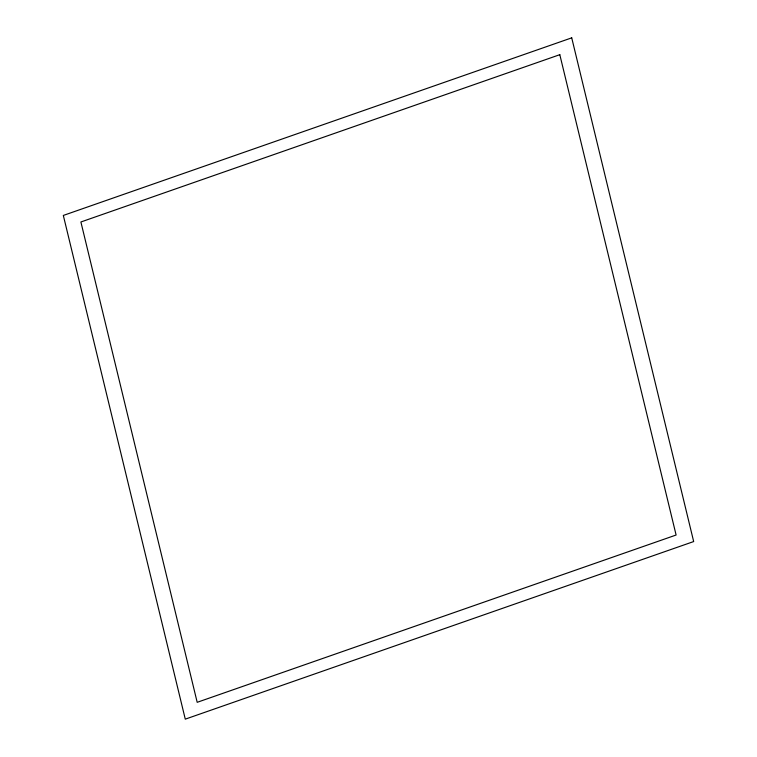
<?xml version="1.0" encoding="UTF-8"?>
<svg xmlns="http://www.w3.org/2000/svg" width="757" height="757" viewBox="0 0 757 757"><rect width="100%" height="100%" fill="white"/><g stroke="black" fill="none" stroke-linecap="round" stroke-linejoin="round"><path stroke-width="1.14" d="M571.724 37.85L63.323 215.442L185.276 719.15L693.677 541.558L571.724 37.85M559.811 54.684L80.895 221.981L197.189 702.316L676.105 535.019L559.811 54.684"/></g></svg>
